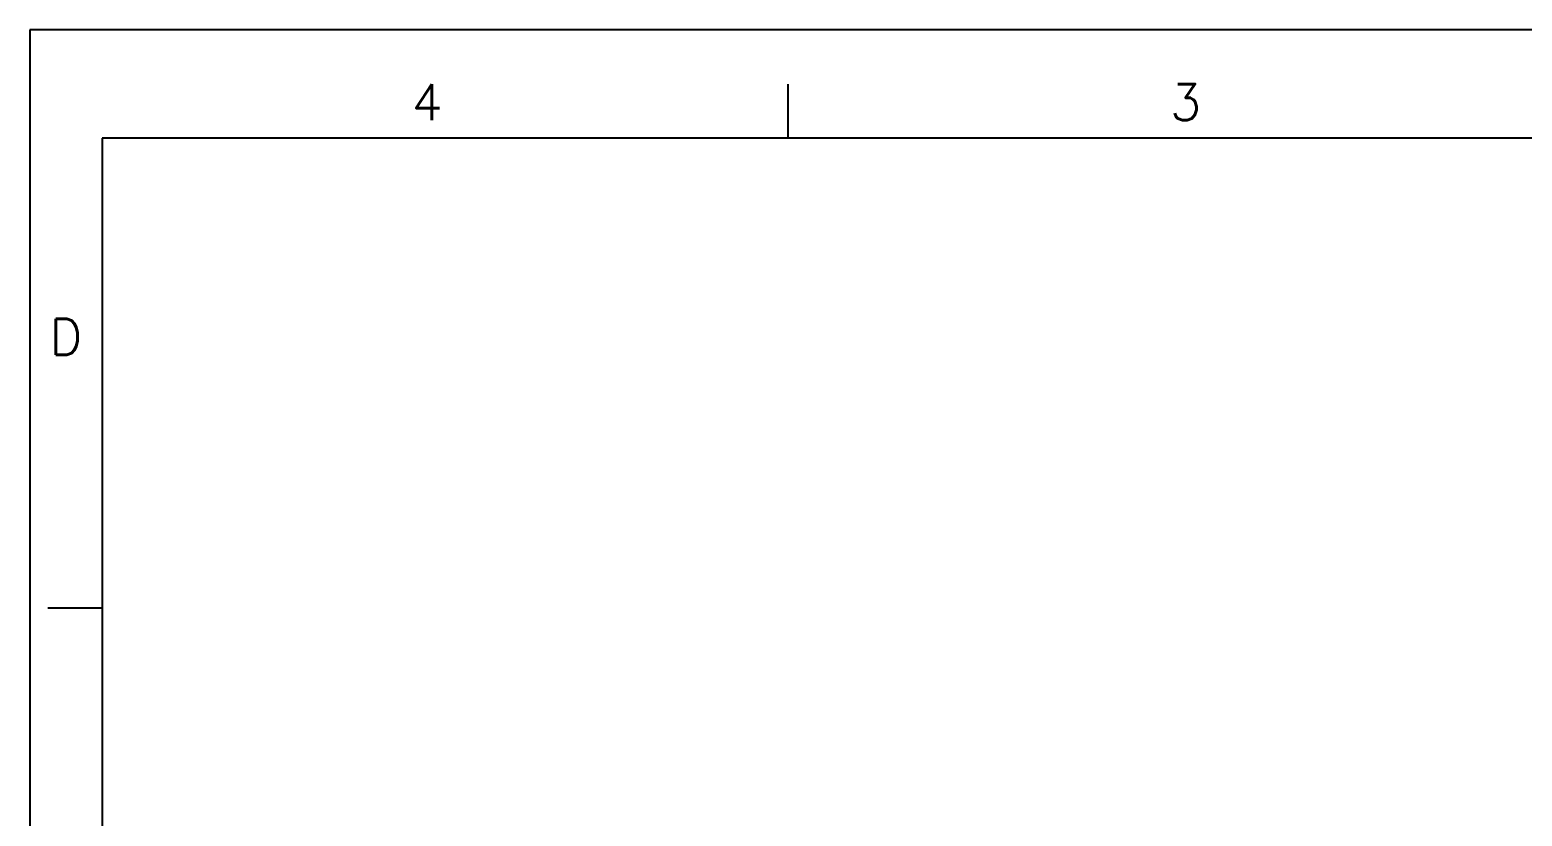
# Model space of a CAD drawing. Header units: inches. Extents: x 0 to 21, y 0 to 16.
# Drawn here: x 0 to 10.33, y 10.56 to 16 of the extents above; entities that cross this region are included whole.
import ezdxf
from ezdxf.enums import TextEntityAlignment as Align

# ---------------------------------------------------------------- set-up
doc = ezdxf.new("R2010")
doc.units = ezdxf.units.IN
doc.header["$MEASUREMENT"] = 0
doc.layers.add('Title Block', color=7, linetype='Continuous')
doc.layers.add('Viewport', color=7, linetype='Continuous')
doc.styles.add('Roman', font='romans')

# ---------------------------------------------------------------- blocks, each defined once
blk = doc.blocks.new('ANSI_border_C')
at = {"layer": 'Title Block'}
for p, q in [((0, 16), (0, 0)), ((21, 16), (0, 16)), ((5.25, 15.25), (5.25, 15.625)), ((0.5, 15.25), (0.5, 0.75)), ((20.5, 15.25), (0.5, 15.25)), ((0.125, 12), (0.5, 12))]:
    blk.add_line(p, q, dxfattribs=at)
at = {"layer": 'Title Block', "style": 'Roman'}
for s, p in [('4', (2.75, 15.5)), ('3', (8, 15.5)), ('D', (0.25, 13.875))]:
    blk.add_text(s, height=0.25, dxfattribs=at).set_placement(p, align=Align.MIDDLE_CENTER)

msp = doc.modelspace()

# ---------------------------------------------------------------- block references
at = {"layer": 'Viewport'}
msp.add_blockref('ANSI_border_C', (0, 0), dxfattribs=at)

doc.saveas('drawing.dxf')
